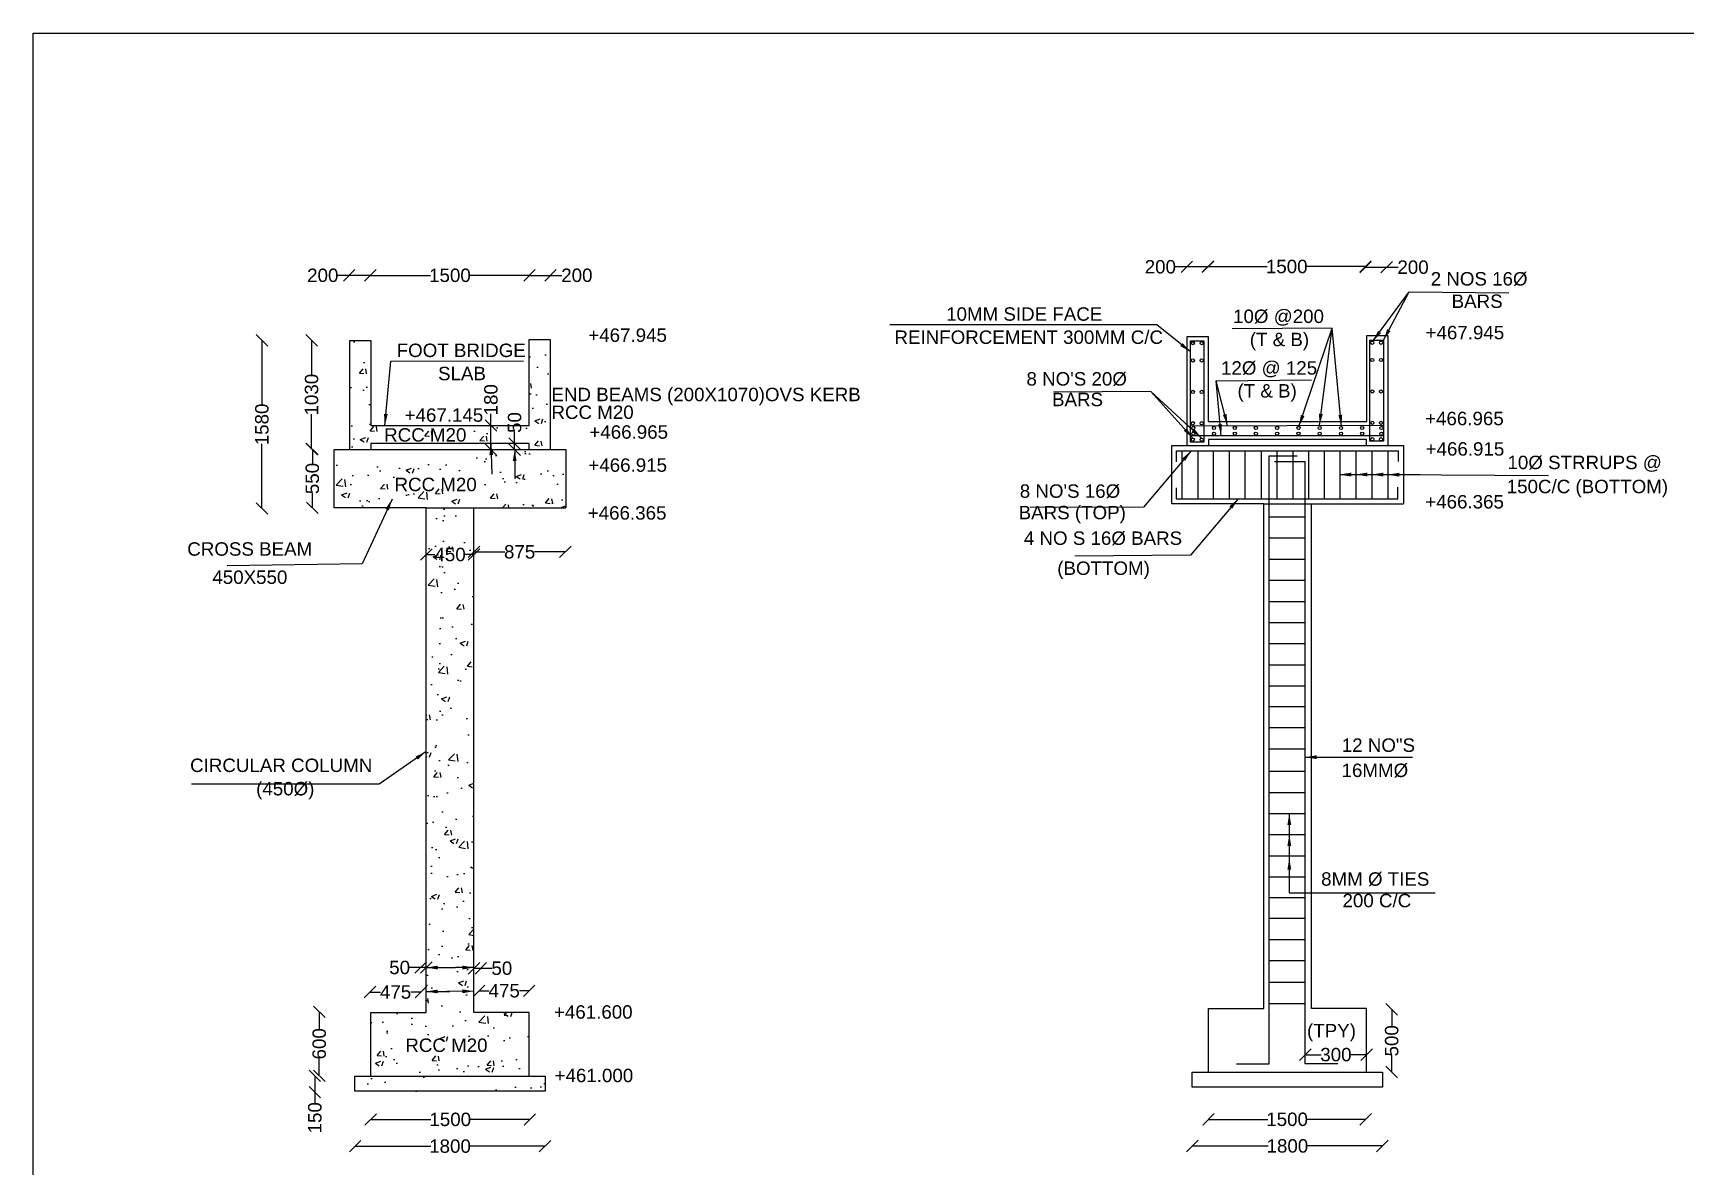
# Model space of a CAD drawing. Header units: millimetres. Extents: x 5124 to 2846096, y 2311 to 44888344.
# Drawn here: x 2799119 to 2820684, y 44873553 to 44888344 of the extents above; entities that cross this region are included whole.
import ezdxf

# ---------------------------------------------------------------- set-up
doc = ezdxf.new("R2010")
doc.units = ezdxf.units.MM
doc.header["$MEASUREMENT"] = 0
doc.layers.add('DIMENSION', color=7, linetype='Continuous')
doc.layers.add('DRAWING', color=2, linetype='Continuous')
doc.styles.get("Standard").update_dxf_attribs({"font": 'arial.ttf', "height": 175})
doc.dimstyles.get("Standard").update_dxf_attribs({"dimtxt": 175, "dimasz": 150, "dimexe": 0.18, "dimexo": 0.0625, "dimgap": 0.09, "dimtad": 0, "dimdec": 0, "dimzin": 0, "dimdsep": 46, "dimtxsty": 'Standard', "dimblk": 'OBLIQUE', "dimcen": 0.09, "dimse1": 1, "dimse2": 1, "dimadec": 0, "dimazin": 0, "dimtfac": 1, "dimtdec": 0, "dimtofl": 0, "dimtmove": 0, "dimatfit": 3, "dimfxl": 1, "dimtolj": 1, "dimtzin": 0, "dimarcsym": 0})

# ---------------------------------------------------------------- blocks, each defined once
blk = doc.blocks.new('_Oblique')
at = {"color": 0, "linetype": 'ByBlock', "lineweight": -2}
blk.add_line((-0.5, -0.5), (0.5, 0.5), dxfattribs=at)
blk = doc.blocks.new('*D4')
at = {"layer": 'Defpoints', "color": 0, "transparency": 16777216}
for p in [(2803243, 44885238), (2803243, 44885183), (2803520, 44885238)]:
    blk.add_point(p, dxfattribs=at)
at = {"layer": 'DIMENSION', "color": 0, "lineweight": -2, "transparency": 16777216}
for p, q in [((2803243, 44885183), (2803093, 44885183)), ((2803520, 44885183), (2803243, 44885183))]:
    blk.add_line(p, q, dxfattribs=at)
at = {"layer": 'DIMENSION', "color": 0, "lineweight": -2, "transparency": 16777216, "xscale": 150, "yscale": 150, "zscale": 150, "rotation": 180}
blk.add_blockref('_Oblique', (2803243, 44885183), dxfattribs=at)
at = {"layer": 'DIMENSION', "color": 0, "lineweight": -2, "transparency": 16777216, "xscale": 150, "yscale": 150, "zscale": 150}
blk.add_blockref('_Oblique', (2803520, 44885183), dxfattribs=at)
at = {"layer": 'DIMENSION', "color": 0, "transparency": 16777216, "insert": (2802899, 44885183), "char_height": 175, "attachment_point": 5}
blk.add_mtext('\\A1;200', dxfattribs=at)
blk = doc.blocks.new('*D5')
at = {"layer": 'Defpoints', "color": 0, "transparency": 16777216}
for p in [(2803520, 44885183), (2805596, 44885238), (2805596, 44885183)]:
    blk.add_point(p, dxfattribs=at)
at = {"layer": 'DIMENSION', "color": 0, "lineweight": -2, "transparency": 16777216}
for p, q in [((2803520, 44885183), (2804305, 44885183)), ((2805596, 44885183), (2804811, 44885183))]:
    blk.add_line(p, q, dxfattribs=at)
at = {"layer": 'DIMENSION', "color": 0, "lineweight": -2, "transparency": 16777216, "xscale": 150, "yscale": 150, "zscale": 150, "rotation": 180}
blk.add_blockref('_Oblique', (2803520, 44885183), dxfattribs=at)
at = {"layer": 'DIMENSION', "color": 0, "lineweight": -2, "transparency": 16777216, "xscale": 150, "yscale": 150, "zscale": 150}
blk.add_blockref('_Oblique', (2805596, 44885183), dxfattribs=at)
at = {"layer": 'DIMENSION', "color": 0, "transparency": 16777216, "insert": (2804558, 44885183), "char_height": 175, "attachment_point": 5}
blk.add_mtext('\\A1;1500', dxfattribs=at)
blk = doc.blocks.new('*D6')
at = {"layer": 'Defpoints', "color": 0, "transparency": 16777216}
for p in [(2805596, 44885183), (2805870, 44885183), (2805870, 44885183)]:
    blk.add_point(p, dxfattribs=at)
at = {"layer": 'DIMENSION', "color": 0, "lineweight": -2, "transparency": 16777216}
for p, q in [((2805596, 44885183), (2805870, 44885183)), ((2805870, 44885183), (2806020, 44885183))]:
    blk.add_line(p, q, dxfattribs=at)
at = {"layer": 'DIMENSION', "color": 0, "lineweight": -2, "transparency": 16777216, "xscale": 150, "yscale": 150, "zscale": 150, "rotation": 180}
blk.add_blockref('_Oblique', (2805596, 44885183), dxfattribs=at)
at = {"layer": 'DIMENSION', "color": 0, "lineweight": -2, "transparency": 16777216, "xscale": 150, "yscale": 150, "zscale": 150}
blk.add_blockref('_Oblique', (2805870, 44885183), dxfattribs=at)
at = {"layer": 'DIMENSION', "color": 0, "transparency": 16777216, "insert": (2806214, 44885183), "char_height": 175, "attachment_point": 5}
blk.add_mtext('\\A1;200', dxfattribs=at)
blk = doc.blocks.new('*D7')
at = {"layer": 'Defpoints', "color": 0, "transparency": 16777216}
for p in [(2802742, 44884336), (2802742, 44882919), (2802753, 44882919)]:
    blk.add_point(p, dxfattribs=at)
at = {"layer": 'DIMENSION', "color": 0, "lineweight": -2, "transparency": 16777216}
for p, q in [((2802753, 44884336), (2802753, 44883880)), ((2802753, 44882919), (2802753, 44883374))]:
    blk.add_line(p, q, dxfattribs=at)
at = {"layer": 'DIMENSION', "color": 0, "lineweight": -2, "transparency": 16777216, "xscale": 150, "yscale": 150, "zscale": 150}
for p, rotation in [((2802753, 44884336), 90), ((2802753, 44882919), 270)]:
    blk.add_blockref('_Oblique', p, dxfattribs=dict(at, rotation=rotation))
at = {"layer": 'DIMENSION', "color": 0, "transparency": 16777216, "insert": (2802753, 44883627), "char_height": 175, "attachment_point": 5, "rotation": 90}
blk.add_mtext('\\A1;1030', dxfattribs=at)
blk = doc.blocks.new('*D8')
at = {"layer": 'Defpoints', "color": 0, "transparency": 16777216}
for p in [(2802753, 44882915), (2802753, 44882151), (2802763, 44882151)]:
    blk.add_point(p, dxfattribs=at)
at = {"layer": 'DIMENSION', "color": 0, "lineweight": -2, "transparency": 16777216}
for p, q in [((2802763, 44882915), (2802763, 44882726)), ((2802763, 44882151), (2802763, 44882340))]:
    blk.add_line(p, q, dxfattribs=at)
at = {"layer": 'DIMENSION', "color": 0, "lineweight": -2, "transparency": 16777216, "xscale": 150, "yscale": 150, "zscale": 150}
for p, rotation in [((2802763, 44882915), 90), ((2802763, 44882151), 270)]:
    blk.add_blockref('_Oblique', p, dxfattribs=dict(at, rotation=rotation))
at = {"layer": 'DIMENSION', "color": 0, "transparency": 16777216, "insert": (2802763, 44882533), "char_height": 175, "attachment_point": 5, "rotation": 90}
blk.add_mtext('\\A1;550', dxfattribs=at)
blk = doc.blocks.new('*D9')
at = {"layer": 'Defpoints', "color": 0, "transparency": 16777216}
for p in [(2802089, 44884336), (2802105, 44884336), (2802089, 44882143)]:
    blk.add_point(p, dxfattribs=at)
at = {"layer": 'DIMENSION', "color": 0, "lineweight": -2, "transparency": 16777216}
for p, q in [((2802105, 44884336), (2802105, 44883492)), ((2802105, 44882143), (2802105, 44882986))]:
    blk.add_line(p, q, dxfattribs=at)
at = {"layer": 'DIMENSION', "color": 0, "lineweight": -2, "transparency": 16777216, "xscale": 150, "yscale": 150, "zscale": 150}
for p, rotation in [((2802105, 44884336), 90), ((2802105, 44882143), 270)]:
    blk.add_blockref('_Oblique', p, dxfattribs=dict(at, rotation=rotation))
at = {"layer": 'DIMENSION', "color": 0, "transparency": 16777216, "insert": (2802105, 44883239), "char_height": 175, "attachment_point": 5, "rotation": 90}
blk.add_mtext('\\A1;1580', dxfattribs=at)
blk = doc.blocks.new('*D10')
at = {"layer": 'Defpoints', "color": 0, "transparency": 16777216}
for p in [(2804249, 44881541), (2804871, 44881541), (2804871, 44881541)]:
    blk.add_point(p, dxfattribs=at)
at = {"layer": 'DIMENSION', "color": 0, "lineweight": -2, "transparency": 16777216}
for p, q in [((2804249, 44881541), (2804363, 44881541)), ((2804871, 44881541), (2804757, 44881541))]:
    blk.add_line(p, q, dxfattribs=at)
at = {"layer": 'DIMENSION', "color": 0, "lineweight": -2, "transparency": 16777216, "xscale": 150, "yscale": 150, "zscale": 150, "rotation": 180}
blk.add_blockref('_Oblique', (2804249, 44881541), dxfattribs=at)
at = {"layer": 'DIMENSION', "color": 0, "lineweight": -2, "transparency": 16777216, "xscale": 150, "yscale": 150, "zscale": 150}
blk.add_blockref('_Oblique', (2804871, 44881541), dxfattribs=at)
at = {"layer": 'DIMENSION', "color": 0, "transparency": 16777216, "insert": (2804560, 44881541), "char_height": 175, "attachment_point": 5}
blk.add_mtext('\\A1;450', dxfattribs=at)
blk = doc.blocks.new('*D11')
at = {"layer": 'Defpoints', "color": 0, "transparency": 16777216}
for p in [(2804871, 44881541), (2806063, 44881576), (2806063, 44881541)]:
    blk.add_point(p, dxfattribs=at)
at = {"layer": 'DIMENSION', "color": 0, "lineweight": -2, "transparency": 16777216}
for p, q in [((2804871, 44881576), (2805273, 44881576)), ((2806063, 44881576), (2805661, 44881576))]:
    blk.add_line(p, q, dxfattribs=at)
at = {"layer": 'DIMENSION', "color": 0, "lineweight": -2, "transparency": 16777216, "xscale": 150, "yscale": 150, "zscale": 150, "rotation": 180}
blk.add_blockref('_Oblique', (2804871, 44881576), dxfattribs=at)
at = {"layer": 'DIMENSION', "color": 0, "lineweight": -2, "transparency": 16777216, "xscale": 150, "yscale": 150, "zscale": 150}
blk.add_blockref('_Oblique', (2806063, 44881576), dxfattribs=at)
at = {"layer": 'DIMENSION', "color": 0, "transparency": 16777216, "insert": (2805467, 44881576), "char_height": 175, "attachment_point": 5}
blk.add_mtext('\\A1;875', dxfattribs=at)
blk = doc.blocks.new('*D12')
at = {"layer": 'Defpoints', "color": 0, "transparency": 16777216}
for p in [(2804177, 44876154), (2804177, 44876154), (2804249, 44876154)]:
    blk.add_point(p, dxfattribs=at)
at = {"layer": 'DIMENSION', "color": 0, "lineweight": -2, "transparency": 16777216}
for p, q in [((2804177, 44876154), (2804027, 44876154)), ((2804249, 44876154), (2804177, 44876154))]:
    blk.add_line(p, q, dxfattribs=at)
at = {"layer": 'DIMENSION', "color": 0, "lineweight": -2, "transparency": 16777216, "xscale": 150, "yscale": 150, "zscale": 150, "rotation": 180}
blk.add_blockref('_Oblique', (2804177, 44876154), dxfattribs=at)
at = {"layer": 'DIMENSION', "color": 0, "lineweight": -2, "transparency": 16777216, "xscale": 150, "yscale": 150, "zscale": 150}
blk.add_blockref('_Oblique', (2804249, 44876154), dxfattribs=at)
at = {"layer": 'DIMENSION', "color": 0, "transparency": 16777216, "insert": (2803902, 44876154), "char_height": 175, "attachment_point": 5}
blk.add_mtext('\\A1;50', dxfattribs=at)
blk = doc.blocks.new('*D13')
at = {"layer": 'Defpoints', "color": 0, "transparency": 16777216}
for p in [(2804871, 44876154), (2804960, 44876154), (2804960, 44876144)]:
    blk.add_point(p, dxfattribs=at)
at = {"layer": 'DIMENSION', "color": 0, "lineweight": -2, "transparency": 16777216}
for p, q in [((2804871, 44876144), (2804960, 44876144)), ((2804960, 44876144), (2805110, 44876144))]:
    blk.add_line(p, q, dxfattribs=at)
at = {"layer": 'DIMENSION', "color": 0, "lineweight": -2, "transparency": 16777216, "xscale": 150, "yscale": 150, "zscale": 150, "rotation": 180}
blk.add_blockref('_Oblique', (2804871, 44876144), dxfattribs=at)
at = {"layer": 'DIMENSION', "color": 0, "lineweight": -2, "transparency": 16777216, "xscale": 150, "yscale": 150, "zscale": 150}
blk.add_blockref('_Oblique', (2804960, 44876144), dxfattribs=at)
at = {"layer": 'DIMENSION', "color": 0, "transparency": 16777216, "insert": (2805235, 44876144), "char_height": 175, "attachment_point": 5}
blk.add_mtext('\\A1;50', dxfattribs=at)
blk = doc.blocks.new('*D14')
at = {"layer": 'Defpoints', "color": 0, "transparency": 16777216}
for p in [(2804940, 44875844), (2805592, 44875850), (2805592, 44875844)]:
    blk.add_point(p, dxfattribs=at)
at = {"layer": 'DIMENSION', "color": 0, "lineweight": -2, "transparency": 16777216}
for p, q in [((2804940, 44875850), (2805068, 44875850)), ((2805592, 44875850), (2805464, 44875850))]:
    blk.add_line(p, q, dxfattribs=at)
at = {"layer": 'DIMENSION', "color": 0, "lineweight": -2, "transparency": 16777216, "xscale": 150, "yscale": 150, "zscale": 150, "rotation": 180}
blk.add_blockref('_Oblique', (2804940, 44875850), dxfattribs=at)
at = {"layer": 'DIMENSION', "color": 0, "lineweight": -2, "transparency": 16777216, "xscale": 150, "yscale": 150, "zscale": 150}
blk.add_blockref('_Oblique', (2805592, 44875850), dxfattribs=at)
at = {"layer": 'DIMENSION', "color": 0, "transparency": 16777216, "insert": (2805266, 44875850), "char_height": 175, "attachment_point": 5}
blk.add_mtext('\\A1;475', dxfattribs=at)
blk = doc.blocks.new('*D15')
at = {"layer": 'Defpoints', "color": 0, "transparency": 16777216}
for p in [(2803516, 44875847), (2804181, 44875847), (2803516, 44875834)]:
    blk.add_point(p, dxfattribs=at)
at = {"layer": 'DIMENSION', "color": 0, "lineweight": -2, "transparency": 16777216}
for p, q in [((2803516, 44875834), (2803651, 44875834)), ((2804181, 44875834), (2804047, 44875834))]:
    blk.add_line(p, q, dxfattribs=at)
at = {"layer": 'DIMENSION', "color": 0, "lineweight": -2, "transparency": 16777216, "xscale": 150, "yscale": 150, "zscale": 150, "rotation": 180}
blk.add_blockref('_Oblique', (2803516, 44875834), dxfattribs=at)
at = {"layer": 'DIMENSION', "color": 0, "lineweight": -2, "transparency": 16777216, "xscale": 150, "yscale": 150, "zscale": 150}
blk.add_blockref('_Oblique', (2804181, 44875834), dxfattribs=at)
at = {"layer": 'DIMENSION', "color": 0, "transparency": 16777216, "insert": (2803849, 44875834), "char_height": 175, "attachment_point": 5}
blk.add_mtext('\\A1;475', dxfattribs=at)
blk = doc.blocks.new('*D16')
at = {"layer": 'Defpoints', "color": 0, "transparency": 16777216}
for p in [(2802812, 44875577), (2802812, 44874742), (2802853, 44874742)]:
    blk.add_point(p, dxfattribs=at)
at = {"layer": 'DIMENSION', "color": 0, "lineweight": -2, "transparency": 16777216}
for p, q in [((2802853, 44875577), (2802853, 44875353)), ((2802853, 44874742), (2802853, 44874966))]:
    blk.add_line(p, q, dxfattribs=at)
at = {"layer": 'DIMENSION', "color": 0, "lineweight": -2, "transparency": 16777216, "xscale": 150, "yscale": 150, "zscale": 150}
for p, rotation in [((2802853, 44875577), 90), ((2802853, 44874742), 270)]:
    blk.add_blockref('_Oblique', p, dxfattribs=dict(at, rotation=rotation))
at = {"layer": 'DIMENSION', "color": 0, "transparency": 16777216, "insert": (2802853, 44875159), "char_height": 175, "attachment_point": 5, "rotation": 90}
blk.add_mtext('\\A1;600', dxfattribs=at)
blk = doc.blocks.new('*D17')
at = {"layer": 'Defpoints', "color": 0, "transparency": 16777216}
for p in [(2802853, 44874742), (2802796, 44874529), (2802853, 44874529)]:
    blk.add_point(p, dxfattribs=at)
at = {"layer": 'DIMENSION', "color": 0, "lineweight": -2, "transparency": 16777216}
for p, q in [((2802796, 44874742), (2802796, 44874529)), ((2802796, 44874529), (2802796, 44874379))]:
    blk.add_line(p, q, dxfattribs=at)
at = {"layer": 'DIMENSION', "color": 0, "lineweight": -2, "transparency": 16777216, "xscale": 150, "yscale": 150, "zscale": 150}
for p, rotation in [((2802796, 44874742), 90), ((2802796, 44874529), 270)]:
    blk.add_blockref('_Oblique', p, dxfattribs=dict(at, rotation=rotation))
at = {"layer": 'DIMENSION', "color": 0, "transparency": 16777216, "insert": (2802796, 44874194), "char_height": 175, "attachment_point": 5, "rotation": 90}
blk.add_mtext('\\A1;150', dxfattribs=at)
blk = doc.blocks.new('*D18')
at = {"layer": 'Defpoints', "color": 0, "transparency": 16777216}
for p in [(2803524, 44874151), (2805600, 44874172), (2805600, 44874151)]:
    blk.add_point(p, dxfattribs=at)
at = {"layer": 'DIMENSION', "color": 0, "lineweight": -2, "transparency": 16777216}
for p, q in [((2803524, 44874172), (2804309, 44874172)), ((2805600, 44874172), (2804815, 44874172))]:
    blk.add_line(p, q, dxfattribs=at)
at = {"layer": 'DIMENSION', "color": 0, "lineweight": -2, "transparency": 16777216, "xscale": 150, "yscale": 150, "zscale": 150, "rotation": 180}
blk.add_blockref('_Oblique', (2803524, 44874172), dxfattribs=at)
at = {"layer": 'DIMENSION', "color": 0, "lineweight": -2, "transparency": 16777216, "xscale": 150, "yscale": 150, "zscale": 150}
blk.add_blockref('_Oblique', (2805600, 44874172), dxfattribs=at)
at = {"layer": 'DIMENSION', "color": 0, "transparency": 16777216, "insert": (2804562, 44874172), "char_height": 175, "attachment_point": 5}
blk.add_mtext('\\A1;1500', dxfattribs=at)
blk = doc.blocks.new('*D19')
at = {"layer": 'Defpoints', "color": 0, "transparency": 16777216}
for p in [(2803321, 44873798), (2805798, 44873823), (2805798, 44873798)]:
    blk.add_point(p, dxfattribs=at)
at = {"layer": 'DIMENSION', "color": 0, "lineweight": -2, "transparency": 16777216}
for p, q in [((2803321, 44873823), (2804307, 44873823)), ((2805798, 44873823), (2804812, 44873823))]:
    blk.add_line(p, q, dxfattribs=at)
at = {"layer": 'DIMENSION', "color": 0, "lineweight": -2, "transparency": 16777216, "xscale": 150, "yscale": 150, "zscale": 150, "rotation": 180}
blk.add_blockref('_Oblique', (2803321, 44873823), dxfattribs=at)
at = {"layer": 'DIMENSION', "color": 0, "lineweight": -2, "transparency": 16777216, "xscale": 150, "yscale": 150, "zscale": 150}
blk.add_blockref('_Oblique', (2805798, 44873823), dxfattribs=at)
at = {"layer": 'DIMENSION', "color": 0, "transparency": 16777216, "insert": (2804559, 44873823), "char_height": 175, "attachment_point": 5}
blk.add_mtext('\\A1;1800', dxfattribs=at)
blk = doc.blocks.new('*D20')
at = {"layer": 'Defpoints', "color": 0, "transparency": 16777216}
for p in [(2815717, 44875116), (2816518, 44875116), (2816518, 44875017)]:
    blk.add_point(p, dxfattribs=at)
at = {"layer": 'DIMENSION', "color": 0, "lineweight": -2, "transparency": 16777216}
for p, q in [((2815717, 44875017), (2815924, 44875017)), ((2816518, 44875017), (2816310, 44875017))]:
    blk.add_line(p, q, dxfattribs=at)
at = {"layer": 'DIMENSION', "color": 0, "lineweight": -2, "transparency": 16777216, "xscale": 150, "yscale": 150, "zscale": 150, "rotation": 180}
blk.add_blockref('_Oblique', (2815717, 44875017), dxfattribs=at)
at = {"layer": 'DIMENSION', "color": 0, "lineweight": -2, "transparency": 16777216, "xscale": 150, "yscale": 150, "zscale": 150}
blk.add_blockref('_Oblique', (2816518, 44875017), dxfattribs=at)
at = {"layer": 'DIMENSION', "color": 0, "transparency": 16777216, "insert": (2816117, 44875017), "char_height": 175, "attachment_point": 5}
blk.add_mtext('\\A1;300', dxfattribs=at)
blk = doc.blocks.new('*D21')
at = {"layer": 'Defpoints', "color": 0, "transparency": 16777216}
for p in [(2816587, 44875609), (2816845, 44875609), (2816587, 44874791)]:
    blk.add_point(p, dxfattribs=at)
at = {"layer": 'DIMENSION', "color": 0, "lineweight": -2, "transparency": 16777216}
for p, q in [((2816845, 44875609), (2816845, 44875391)), ((2816845, 44874791), (2816845, 44875005))]:
    blk.add_line(p, q, dxfattribs=at)
at = {"layer": 'DIMENSION', "color": 0, "lineweight": -2, "transparency": 16777216, "xscale": 150, "yscale": 150, "zscale": 150}
for p, rotation in [((2816845, 44875609), 90), ((2816845, 44874791), 270)]:
    blk.add_blockref('_Oblique', p, dxfattribs=dict(at, rotation=rotation))
at = {"layer": 'DIMENSION', "color": 0, "transparency": 16777216, "insert": (2816845, 44875198), "char_height": 175, "attachment_point": 5, "rotation": 90}
blk.add_mtext('\\A1;500', dxfattribs=at)
blk = doc.blocks.new('*D22')
at = {"layer": 'Defpoints', "color": 0, "transparency": 16777216}
for p in [(2814455, 44874193), (2816504, 44874193), (2816504, 44874173)]:
    blk.add_point(p, dxfattribs=at)
at = {"layer": 'DIMENSION', "color": 0, "lineweight": -2, "transparency": 16777216}
for p, q in [((2814455, 44874173), (2815227, 44874173)), ((2816504, 44874173), (2815732, 44874173))]:
    blk.add_line(p, q, dxfattribs=at)
at = {"layer": 'DIMENSION', "color": 0, "lineweight": -2, "transparency": 16777216, "xscale": 150, "yscale": 150, "zscale": 150, "rotation": 180}
blk.add_blockref('_Oblique', (2814455, 44874173), dxfattribs=at)
at = {"layer": 'DIMENSION', "color": 0, "lineweight": -2, "transparency": 16777216, "xscale": 150, "yscale": 150, "zscale": 150}
blk.add_blockref('_Oblique', (2816504, 44874173), dxfattribs=at)
at = {"layer": 'DIMENSION', "color": 0, "transparency": 16777216, "insert": (2815480, 44874173), "char_height": 175, "attachment_point": 5}
blk.add_mtext('\\A1;1500', dxfattribs=at)
blk = doc.blocks.new('*D23')
at = {"layer": 'Defpoints', "color": 0, "transparency": 16777216}
for p in [(2814244, 44873851), (2816723, 44873851), (2816723, 44873826)]:
    blk.add_point(p, dxfattribs=at)
at = {"layer": 'DIMENSION', "color": 0, "lineweight": -2, "transparency": 16777216}
for p, q in [((2814244, 44873826), (2815231, 44873826)), ((2816723, 44873826), (2815736, 44873826))]:
    blk.add_line(p, q, dxfattribs=at)
at = {"layer": 'DIMENSION', "color": 0, "lineweight": -2, "transparency": 16777216, "xscale": 150, "yscale": 150, "zscale": 150, "rotation": 180}
blk.add_blockref('_Oblique', (2814244, 44873826), dxfattribs=at)
at = {"layer": 'DIMENSION', "color": 0, "lineweight": -2, "transparency": 16777216, "xscale": 150, "yscale": 150, "zscale": 150}
blk.add_blockref('_Oblique', (2816723, 44873826), dxfattribs=at)
at = {"layer": 'DIMENSION', "color": 0, "transparency": 16777216, "insert": (2815484, 44873826), "char_height": 175, "attachment_point": 5}
blk.add_mtext('\\A1;1800', dxfattribs=at)
blk = doc.blocks.new('*D24')
at = {"layer": 'Defpoints', "color": 0, "transparency": 16777216}
for p in [(2814171, 44885298), (2814171, 44885294), (2814448, 44885298)]:
    blk.add_point(p, dxfattribs=at)
at = {"layer": 'DIMENSION', "color": 0, "lineweight": -2, "transparency": 16777216}
for p, q in [((2814171, 44885294), (2814021, 44885294)), ((2814448, 44885294), (2814171, 44885294))]:
    blk.add_line(p, q, dxfattribs=at)
at = {"layer": 'DIMENSION', "color": 0, "lineweight": -2, "transparency": 16777216, "xscale": 150, "yscale": 150, "zscale": 150, "rotation": 180}
blk.add_blockref('_Oblique', (2814171, 44885294), dxfattribs=at)
at = {"layer": 'DIMENSION', "color": 0, "lineweight": -2, "transparency": 16777216, "xscale": 150, "yscale": 150, "zscale": 150}
blk.add_blockref('_Oblique', (2814448, 44885294), dxfattribs=at)
at = {"layer": 'DIMENSION', "color": 0, "transparency": 16777216, "insert": (2813826, 44885294), "char_height": 175, "attachment_point": 5}
blk.add_mtext('\\A1;200', dxfattribs=at)
blk = doc.blocks.new('*D25')
at = {"layer": 'Defpoints', "color": 0, "transparency": 16777216}
for p in [(2814448, 44885298), (2816502, 44885298), (2816502, 44885298)]:
    blk.add_point(p, dxfattribs=at)
at = {"layer": 'DIMENSION', "color": 0, "lineweight": -2, "transparency": 16777216}
for p, q in [((2814448, 44885298), (2815222, 44885298)), ((2816502, 44885298), (2815728, 44885298))]:
    blk.add_line(p, q, dxfattribs=at)
at = {"layer": 'DIMENSION', "color": 0, "lineweight": -2, "transparency": 16777216, "xscale": 150, "yscale": 150, "zscale": 150, "rotation": 180}
blk.add_blockref('_Oblique', (2814448, 44885298), dxfattribs=at)
at = {"layer": 'DIMENSION', "color": 0, "lineweight": -2, "transparency": 16777216, "xscale": 150, "yscale": 150, "zscale": 150}
blk.add_blockref('_Oblique', (2816502, 44885298), dxfattribs=at)
at = {"layer": 'DIMENSION', "color": 0, "transparency": 16777216, "insert": (2815475, 44885298), "char_height": 175, "attachment_point": 5}
blk.add_mtext('\\A1;1500', dxfattribs=at)
blk = doc.blocks.new('*D26')
at = {"layer": 'Defpoints', "color": 0, "transparency": 16777216}
for p in [(2816502, 44885298), (2816779, 44885298), (2816779, 44885289)]:
    blk.add_point(p, dxfattribs=at)
at = {"layer": 'DIMENSION', "color": 0, "lineweight": -2, "transparency": 16777216}
for p, q in [((2816502, 44885289), (2816779, 44885289)), ((2816779, 44885289), (2816929, 44885289))]:
    blk.add_line(p, q, dxfattribs=at)
at = {"layer": 'DIMENSION', "color": 0, "lineweight": -2, "transparency": 16777216, "xscale": 150, "yscale": 150, "zscale": 150, "rotation": 180}
blk.add_blockref('_Oblique', (2816502, 44885289), dxfattribs=at)
at = {"layer": 'DIMENSION', "color": 0, "lineweight": -2, "transparency": 16777216, "xscale": 150, "yscale": 150, "zscale": 150}
blk.add_blockref('_Oblique', (2816779, 44885289), dxfattribs=at)
at = {"layer": 'DIMENSION', "color": 0, "transparency": 16777216, "insert": (2817123, 44885289), "char_height": 175, "attachment_point": 5}
blk.add_mtext('\\A1;200', dxfattribs=at)
blk = doc.blocks.new('*D48')
at = {"layer": 'Defpoints', "color": 0, "transparency": 16777216}
for p in [(2805093, 44883225), (2805093, 44883225), (2805093, 44882910)]:
    blk.add_point(p, dxfattribs=at)
at = {"layer": 'DIMENSION', "color": 0, "lineweight": -2, "transparency": 16777216}
for p, q in [((2805093, 44883225), (2805093, 44883375)), ((2805093, 44882910), (2805093, 44883225))]:
    blk.add_line(p, q, dxfattribs=at)
at = {"layer": 'DIMENSION', "color": 0, "lineweight": -2, "transparency": 16777216, "xscale": 150, "yscale": 150, "zscale": 150}
for p, rotation in [((2805093, 44883225), 90), ((2805093, 44882910), 270)]:
    blk.add_blockref('_Oblique', p, dxfattribs=dict(at, rotation=rotation))
at = {"layer": 'DIMENSION', "color": 0, "transparency": 16777216, "insert": (2805093, 44883560), "char_height": 175, "attachment_point": 5, "rotation": 90}
blk.add_mtext('\\A1;180', dxfattribs=at)
blk = doc.blocks.new('*D49')
at = {"layer": 'Defpoints', "color": 0, "transparency": 16777216}
for p in [(2805402, 44882988), (2805402, 44882988), (2805402, 44882910)]:
    blk.add_point(p, dxfattribs=at)
at = {"layer": 'DIMENSION', "color": 0, "lineweight": -2, "transparency": 16777216}
for p, q in [((2805402, 44882988), (2805402, 44883138)), ((2805402, 44882910), (2805402, 44882988))]:
    blk.add_line(p, q, dxfattribs=at)
at = {"layer": 'DIMENSION', "color": 0, "lineweight": -2, "transparency": 16777216, "xscale": 150, "yscale": 150, "zscale": 150}
for p, rotation in [((2805402, 44882988), 90), ((2805402, 44882910), 270)]:
    blk.add_blockref('_Oblique', p, dxfattribs=dict(at, rotation=rotation))
at = {"layer": 'DIMENSION', "color": 0, "transparency": 16777216, "insert": (2805402, 44883263), "char_height": 175, "attachment_point": 5, "rotation": 90}
blk.add_mtext('\\A1;50', dxfattribs=at)

msp = doc.modelspace()

# ---------------------------------------------------------------- hatches: boundary and pattern name
at = {"layer": 'DRAWING'}
h = msp.add_hatch(dxfattribs=at)
h.set_pattern_fill('AR-CONC', color=0, scale=100, style=0)
h.set_pattern_definition([(50, (0, 0), (717.2601826, -62.752135), [75, -825]), (355, (0, 0), (-138.751334, 752.192134), [60, -660]), (100.4514, (59.8, -5.2), (578.509382, 689.439542), [63.74019, -701.142112]), (46.1842, (0, 200), (1067.241049, -165.519014), [112.5, -1237.5]), (96.6356, (88.9, 186.2), (934.662706, 974.11787), [95.610288, -1051.713]), (351.1842, (0, 200), (934.661945, 974.1186), [90, -990]), (21, (100, 150), (596.907052, -402.618891), [75, -825]), (326, (100, 150), (243.315332, 725.150045), [60, -660]), (71.4514, (149.74, 116.45), (840.222629, 322.530497), [63.74019, -701.142112]), (37.5, (0, 0), (12.1598553, 332.8938538), [0, -652, 0, -670, 0, -662.5]), (7.5, (0, 0), (263.0695374, 394.411712), [0, -382, 0, -637, 0, -252.5]), (327.5, (-223, 0), (533.8224362, -22.5548717), [0, -250, 0, -780, 0, -1035]), (317.5, (-323, 0), (583.1861693, 100.1049823), [0, -325, 0, -518, 0, -735])])
h.paths.add_polyline_path([(2805798.3, 44874738.6), (2803316.9, 44874738.6), (2803316.9, 44874541.4), (2805798.3, 44874541.4)])
h.paths.add_polyline_path([(2805591.8, 44875566), (2804871.4, 44875566), (2804871.4, 44882152.1), (2804248.7, 44882152.1), (2804248.7, 44875566), (2803527.8, 44875566), (2803527.8, 44874738.6), (2805591.8, 44874738.6)])
h.paths.add_polyline_path([(2806072, 44882910.4), (2803049.6, 44882910.4), (2803049.6, 44882152.1), (2804248.7, 44882152.1), (2806072, 44882152.1)])
h.paths.add_polyline_path([(2805867.1, 44884347.5), (2805592.4, 44884347.5), (2805592.4, 44883225.2), (2803525.9, 44883225.2), (2803525.9, 44884335), (2803252, 44884335), (2803252, 44882910.4), (2803527.8, 44882910.4), (2803527.8, 44882988.1), (2805592.2, 44882988.1), (2805592.2, 44882910.4), (2805867.1, 44882910.4)])

# ---------------------------------------------------------------- linework, layer by layer
at = {"layer": 'DRAWING', "color": 0}
for points in [[(2799119.2, 44888343.9), (2846095.9, 44888343.9), (2846095.9, 44857134.5), (2799119.2, 44857134.5)], [(2814219.5, 44884327.1), (2814395, 44884327.1), (2814395, 44883009.1), (2814219.5, 44883009.1)], [(2816559.9, 44884337.5), (2816737.2, 44884337.5), (2816737.2, 44883019), (2816559.9, 44883019)], [(2814219.5, 44883222.4), (2816737.2, 44883228.7), (2816737.2, 44883090.8), (2814219.5, 44883090.8)], [(2803527.8, 44882910.4), (2805592.2, 44882910.4), (2805592.2, 44882988.1), (2803527.8, 44882988.1)], [(2814453.6, 44882962.5), (2816518, 44882962.5), (2816518, 44883040.2), (2814453.6, 44883040.2)], [(2814242.7, 44874790.7), (2816724.1, 44874790.7), (2816724.1, 44874593.6), (2814242.7, 44874593.6)], [(2803316.9, 44874738.6), (2805798.3, 44874738.6), (2805798.3, 44874541.4), (2803316.9, 44874541.4)]]:
    msp.add_lwpolyline(points, close=True, dxfattribs=at)
for points in [[(2803252, 44882910.4), (2803252, 44884335), (2803525.9, 44884335), (2803525.9, 44883225.2), (2805592.4, 44883225.2), (2805592.4, 44884347.5), (2805867.1, 44884347.5), (2805867.1, 44882910.4)], [(2814177.7, 44882962.5), (2814177.7, 44884387.1), (2814451.7, 44884387.1), (2814451.7, 44883277.3), (2816518.1, 44883277.3), (2816518.1, 44884399.6), (2816792.8, 44884399.6), (2816792.8, 44882962.5)], [(2814453.5, 44874790.7), (2814453.5, 44875618.1), (2815174.4, 44875618.1), (2815174.4, 44882204.2), (2813975.4, 44882204.2), (2813975.4, 44882962.5), (2816997.7, 44882962.5)], [(2816997.7, 44882962.5), (2816997.7, 44882204.2)], [(2803527.8, 44874738.6), (2803527.8, 44875566), (2804248.7, 44875566), (2804248.7, 44882152.1), (2803049.6, 44882152.1), (2803049.6, 44882910.4), (2806072, 44882910.4)], [(2806072, 44882910.4), (2806072, 44882152.1)], [(2814036.9, 44882750.4), (2814036.9, 44882894), (2816927, 44882894), (2816927, 44882754.6)], [(2814108.1, 44882894), (2814108.1, 44882268.4)], [(2814315.8, 44882894), (2814315.8, 44882268.4)], [(2814514.4, 44882894), (2814514.4, 44882268.4)], [(2814723.8, 44882894), (2814723.8, 44882268.4)], [(2815613.2, 44882825.7), (2815241.3, 44882825.7), (2815241.3, 44874894.4), (2814820.1, 44874894.4)], [(2814929.3, 44882894), (2814929.3, 44882268.4)], [(2815140, 44882894), (2815140, 44882268.4)], [(2816143.4, 44874898.9), (2815716.9, 44874898.9), (2815716.9, 44882752.5), (2815313.6, 44882752.5)], [(2815345.3, 44882894), (2815345.3, 44882268.4)], [(2815554.7, 44882894), (2815554.7, 44882268.4)], [(2815759.6, 44882894), (2815759.6, 44882268.4)], [(2815964.2, 44882894), (2815964.2, 44882268.4)], [(2816169.8, 44882894), (2816169.8, 44882268.4)], [(2816374.9, 44882894), (2816374.9, 44882268.4)], [(2816583.9, 44882894), (2816583.9, 44882268.4)], [(2816792.6, 44882894), (2816792.6, 44882268.4)], [(2814033.2, 44882412.3), (2814033.2, 44882268.4), (2816925.9, 44882268.4), (2816925.9, 44882422.1)], [(2804248.7, 44882152.1), (2806072, 44882152.1), (2806072, 44882152.1)], [(2804248.7, 44882152.1), (2806072, 44882152.1)], [(2805591.8, 44874738.6), (2805591.8, 44875566), (2804871.4, 44875566), (2804871.4, 44882152.1)], [(2815174.4, 44882204.2), (2816997.7, 44882204.2), (2816997.7, 44882204.2)], [(2815174.4, 44882204.2), (2816997.7, 44882204.2)], [(2816517.6, 44874790.7), (2816517.6, 44875618.1), (2815797.1, 44875618.1), (2815797.1, 44882204.2)], [(2815241.3, 44882035.3), (2815716.9, 44882035.3)], [(2815241.3, 44881757.2), (2815716.9, 44881757.2)], [(2815241.3, 44881482.9), (2815716.9, 44881482.9)], [(2815241.3, 44881206.4), (2815716.9, 44881206.4)], [(2815241.3, 44880928.4), (2815716.9, 44880928.4)], [(2815241.3, 44880654), (2815716.9, 44880654)], [(2815241.3, 44880380.7), (2815716.9, 44880380.7)], [(2815241.3, 44880102.6), (2815716.9, 44880102.6)], [(2815241.3, 44879828.3), (2815716.9, 44879828.3)], [(2815241.3, 44879561.2), (2815716.9, 44879561.2)], [(2815241.3, 44879283.2), (2815716.9, 44879283.2)], [(2815241.3, 44879008.9), (2815716.9, 44879008.9)], [(2815241.3, 44878716.7), (2815716.9, 44878716.7)], [(2815241.3, 44878438.7), (2815716.9, 44878438.7)], [(2815241.3, 44878164.4), (2815716.9, 44878164.4)], [(2815241.3, 44877891), (2815716.9, 44877891)], [(2815241.3, 44877613), (2815716.9, 44877613)], [(2815241.3, 44877338.7), (2815716.9, 44877338.7)], [(2815241.3, 44877069.6), (2815716.9, 44877069.6)], [(2815241.3, 44876796.2), (2815716.9, 44876796.2)], [(2815241.3, 44876518.2), (2815716.9, 44876518.2)], [(2815241.3, 44876243.9), (2815716.9, 44876243.9)], [(2815241.3, 44875962.8), (2815716.9, 44875962.8)], [(2815241.3, 44875684.6), (2815716.9, 44875684.6)]]:
    msp.add_lwpolyline(points, dxfattribs=at)
for centre in [(2814250.6, 44884298.9), (2814364.6, 44884298.9), (2816591.1, 44884304.1), (2816705.1, 44884304.1), (2814250.6, 44884073.2), (2814364.6, 44884073.2), (2816591.1, 44884078.4), (2816705.1, 44884078.4), (2814250.6, 44883663.1), (2814364.6, 44883663.1), (2816591.1, 44883668.3), (2816705.1, 44883668.3), (2814250.6, 44883253.9), (2814257.6, 44883192.7), (2814364.6, 44883253.9), (2814526.1, 44883192.7), (2814798, 44883192.7), (2815073, 44883192.7), (2815349.9, 44883192.7), (2815628.3, 44883192.7), (2815905.2, 44883192.7), (2816183.6, 44883192.7), (2816459.4, 44883192.7), (2816591.1, 44883259.1), (2816705.1, 44883259.1), (2816710.1, 44883192.7), (2814250.6, 44883040), (2814257.6, 44883118.9), (2814364.6, 44883040), (2814526.1, 44883118.9), (2814798, 44883118.9), (2815073, 44883118.9), (2815349.9, 44883118.9), (2815628.3, 44883118.9), (2815905.2, 44883118.9), (2816183.6, 44883118.9), (2816459.4, 44883118.9), (2816591.1, 44883045.2), (2816705.1, 44883045.2), (2816710.1, 44883118.9)]:
    msp.add_circle(centre, 20.8, dxfattribs=at)

# ---------------------------------------------------------------- texts
at = {"layer": 'DIMENSION', "color": 0}
for s, p in [('2 NOS 16Ø', (2817353.4, 44885050.8)), ('BARS', (2817626.3, 44884758.2)), ('10MM SIDE FACE', (2811031.8, 44884591.3)), ('10Ø @200', (2814775, 44884561.6)), ('+467.945', (2806362.6, 44884316)), ('REINFORCEMENT 300MM C/C', (2810357.3, 44884289.2)), ('+467.945', (2817286.4, 44884349.3)), ('FOOT BRIDGE', (2803863.1, 44884117.6)), ('(T & B)', (2814993.4, 44884259.8)), ('12Ø @ 125', (2814617.7, 44883888.2)), ('SLAB', (2804403, 44883815.4)), ("8 NO'S 20Ø", (2812079.8, 44883745.7)), ('END BEAMS (200X1070)OVS KERB', (2805882.6, 44883541.8)), ('BARS', (2812413.2, 44883476.8)), ('(T & B)', (2814832.5, 44883589.7)), ('+467.145', (2803966.4, 44883273)), ('RCC M20', (2805882.1, 44883310.1)), ('+466.965', (2817280.3, 44883228.4)), ('RCC M20 ', (2803699.8, 44883014.5)), ('+466.965', (2806377.1, 44883052.4)), ('+466.915', (2817287, 44882831.8)), ('+466.915', (2806363.9, 44882620.8)), ('10Ø STRRUPS @', (2818354.9, 44882655.3)), ('RCC M20', (2803834.7, 44882367.9)), ('150C/C (BOTTOM)', (2818345.3, 44882341.6)), ("8 NO'S 16Ø", (2811992.2, 44882281.6)), ('+466.365', (2817282.1, 44882142.3)), ('+466.365', (2806356.4, 44881996.7)), ('BARS (TOP)', (2811977.5, 44882001.5)), ('CROSS BEAM', (2801131.3, 44881526.2)), ('4 NO S 16Ø BARS', (2812045.5, 44881667.4)), ('(BOTTOM)', (2812481.3, 44881275.6)), (' 450X550', (2801390.5, 44881158.5)), ('12 NO"S', (2816193.1, 44878967.5)), ('CIRCULAR COLUMN', (2801168.1, 44878704.4)), ('16MMØ', (2816190.5, 44878639)), ('(450Ø)', (2802029.2, 44878399.8)), ('8MM Ø TIES', (2815923.9, 44877221.4)), ('200 C/C', (2816202.7, 44876939.9)), ('+461.600', (2805914.8, 44875486.7)), ('(TPY)', (2815739.8, 44875242.9)), ('RCC M20', (2803975.6, 44875053.1)), ('+461.000', (2805923, 44874658.6))]:
    msp.add_text(s, height=175, dxfattribs=at).set_placement(p)

# ---------------------------------------------------------------- dimensions: what is measured, and where the dimension line sits
for base, p1, p2, text, picture, middle in [((2814170.6, 44885293.7), (2814448.5, 44885297.9), (2814170.6, 44885297.9), '200', '*D24', (2813826, 44885293.7)), ((2816502, 44885298.2), (2814448.5, 44885297.9), (2816502, 44885297.9), '1500', '*D25', (2815475.2, 44885298.2)), ((2816778.7, 44885289), (2816502, 44885298.2), (2816778.7, 44885298.2), '200', '*D26', (2817123.3, 44885289)), ((2803243.5, 44885182.7), (2803520.1, 44885237.8), (2803243.5, 44885237.8), '200', '*D4', (2802898.9, 44885182.7)), ((2805869.6, 44885182.7), (2805596.3, 44885182.7), (2805869.6, 44885182.7), '200', '*D6', (2806214.2, 44885182.7)), ((2806062.6, 44881576), (2804871.4, 44881541.5), (2806062.6, 44881541.5), '875', '*D11', (2805467, 44881576)), ((2804871.4, 44881541.5), (2804248.7, 44881541.5), (2804871.4, 44881541.5), '450', '*D10', (2804560, 44881541.5)), ((2804176.9, 44876153.6), (2804248.7, 44876153.6), (2804176.9, 44876153.6), '50', '*D12', (2803901.8, 44876153.6)), ((2804960.2, 44876144), (2804871.4, 44876153.6), (2804960.2, 44876153.6), '50', '*D13', (2805235.3, 44876144)), ((2803516.4, 44875833.6), (2804181.5, 44875847), (2803516.4, 44875847), '475', '*D15', (2803848.9, 44875833.6)), ((2805591.8, 44875850.3), (2804940.1, 44875843.6), (2805591.8, 44875843.6), '475', '*D14', (2805266, 44875850.3)), ((2816517.6, 44875017.2), (2815716.9, 44875115.8), (2816517.6, 44875115.8), '300', '*D20', (2816117.2, 44875017.2)), ((2805600.2, 44874171.9), (2803523.9, 44874150.8), (2805600.2, 44874150.8), '1500', '*D18', (2804562, 44874171.9)), ((2816504.3, 44874172.7), (2814454.8, 44874193), (2816504.3, 44874193), '1500', '*D22', (2815479.6, 44874172.7)), ((2805798.3, 44873823.1), (2803320.6, 44873798.2), (2805798.3, 44873798.2), '1800', '*D19', (2804559.5, 44873823.1)), ((2816723.4, 44873826.5), (2814243.8, 44873850.9), (2816723.4, 44873850.9), '1800', '*D23', (2815483.6, 44873826.5))]:
    dim = msp.add_linear_dim(base=base, p1=p1, p2=p2, text=text, dimstyle='Standard', dxfattribs=at)
    dim.commit()
    dim.dimension.update_dxf_attribs({"geometry": picture, "text_midpoint": middle})
dim = msp.add_linear_dim(base=(2805596.3, 44885182.7), p1=(2803520.1, 44885182.7), p2=(2805596.3, 44885237.8), text='1500', dimstyle='Standard', override={"dimtxt": 175}, dxfattribs=at)
dim.commit()
dim.dimension.update_dxf_attribs({"geometry": '*D5', "text_midpoint": (2804558.2, 44885182.7)})
for base, p1, p2, text, picture, middle in [((2802105.2, 44884335.5), (2802089.2, 44882142.6), (2802089.2, 44884335.5), '1580', '*D9', (2802105.2, 44883239.1)), ((2802752.7, 44882918.8), (2802742.5, 44884335.8), (2802742.5, 44882918.8), '1030', '*D7', (2802752.7, 44883627.3)), ((2805092.8, 44883225.2), (2805092.8, 44882910.4), (2805092.8, 44883225.2), '180', '*D48', (2805092.8, 44883560)), ((2805402.5, 44882988.1), (2805402.5, 44882910.4), (2805402.5, 44882988.1), '50', '*D49', (2805402.5, 44883263.2)), ((2802762.8, 44882150.7), (2802752.7, 44882915.4), (2802752.7, 44882150.7), '550', '*D8', (2802762.8, 44882533.1)), ((2802852.9, 44874741.8), (2802812.2, 44875576.9), (2802812.2, 44874741.8), '600', '*D16', (2802852.9, 44875159.4)), ((2802796.4, 44874528.7), (2802852.9, 44874741.8), (2802852.9, 44874528.7), '150', '*D17', (2802796.4, 44874193.9))]:
    dim = msp.add_linear_dim(base=base, p1=p1, p2=p2, angle=90, text=text, dimstyle='Standard', dxfattribs=at)
    dim.commit()
    dim.dimension.update_dxf_attribs({"geometry": picture, "text_midpoint": middle})
dim = msp.add_linear_dim(base=(2816844.7, 44875608.6), p1=(2816587.1, 44874790.7), p2=(2816587.1, 44875608.6), angle=90, text='500', dimstyle='Standard', dxfattribs=at)
dim.commit()
dim.dimension.update_dxf_attribs({"geometry": '*D21', "text_midpoint": (2816844.7, 44875198.2), "dimtype": 160})

# ---------------------------------------------------------------- leaders
for points in [[(2816597.5, 44884323.9), (2817073, 44884966.6), (2818372, 44884954.5)], [(2816737.2, 44884337.5), (2817073, 44884966.6)], [(2814218.6, 44884186.2), (2813780.8, 44884537.5), (2810296.4, 44884537.5)], [(2816188.4, 44883213), (2816068.1, 44884494.7), (2814764.4, 44884484.7)], [(2815635, 44883212.4), (2816068.1, 44884494.7)], [(2815901.7, 44883226.6), (2816068.1, 44884494.7)], [(2803708.2, 44883225.2), (2803786, 44884061.8), (2805519.6, 44884066.2)], [(2814703.5, 44883223.6), (2814554.1, 44883806.5), (2815800.2, 44883821.8)], [(2814364.6, 44883060.8), (2813703, 44883669.3), (2812433.3, 44883660.6)], [(2814250.6, 44883060.8), (2813703, 44883669.3)], [(2814619.5, 44883090.8), (2814554.1, 44883806.5)], [(2805092.8, 44882988.1), (2805104.8, 44882588.9)], [(2805402.5, 44882910.4), (2805402.5, 44882529.8)], [(2814228.8, 44882894), (2813608.5, 44882159.2), (2812128.4, 44882157)], [(2816169.8, 44882585.5), (2816997.7, 44882583.3)], [(2816169.8, 44882581.2), (2816399.3, 44882585.5)], [(2816374.9, 44882585.1), (2817105.5, 44882584.2)], [(2816583.9, 44882584.8), (2817216.3, 44882583.5)], [(2816792.6, 44882583.5), (2818891.3, 44882573)], [(2803802.6, 44882262.4), (2803411, 44881421.3), (2801650.5, 44881392.6)], [(2814842, 44882268.4), (2814219.2, 44881531.5), (2812708.6, 44881520.8)], [(2804248.7, 44878972.3), (2803633.6, 44878545.6), (2801186.7, 44878546.9)], [(2815716.9, 44878898.1), (2817116.2, 44878898.1)], [(2815508.6, 44878164.4), (2815508.6, 44877840.5)], [(2815508.6, 44877891), (2815508.6, 44877582.2)], [(2815508.6, 44877582.2), (2815508.6, 44877129.7), (2817413.8, 44877129.7)], [(2804248.7, 44876153.6), (2804630.9, 44876153.6)], [(2804871.4, 44876153.6), (2804630.9, 44876153.6)], [(2804248.7, 44875841.4), (2804555.2, 44875841.8)], [(2804871.4, 44875845.2), (2804519.3, 44875841.4)]]:
    msp.add_leader(points, dimstyle='Standard', override={"dimgap": 0.09, "dimtad": 0}, dxfattribs=at)

doc.saveas('drawing.dxf')
